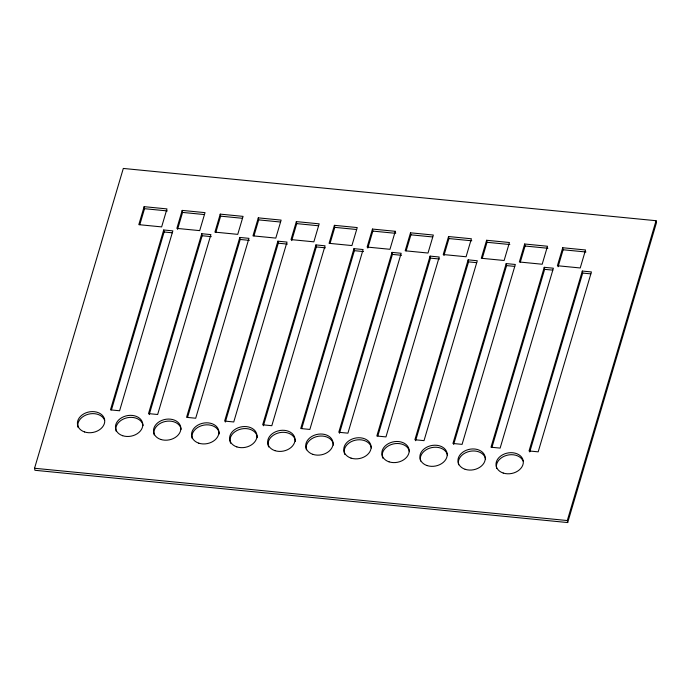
<?xml version="1.0" encoding="UTF-8"?>
<svg xmlns="http://www.w3.org/2000/svg" width="691" height="691" viewBox="0 0 691 691"><rect width="100%" height="100%" fill="white"/><g stroke="black" fill="none" stroke-linecap="round" stroke-linejoin="round"><path stroke-width="1.04" d="M34.55 468.265L123.309 168.44L656.061 220.714L656.45 222.735L567.691 522.56L34.939 470.286L34.55 468.265L567.302 520.539L567.691 522.56M144.134 206.669L138.813 224.653L161.642 226.898L166.972 208.907L144.134 206.669L144.531 208.691L139.798 224.679M163.715 229.982L110.465 409.875L119.595 410.765L172.854 230.872L163.715 229.982L164.113 232.003L111.467 409.823M182.191 210.401L176.861 228.393L199.699 230.63L205.02 212.638L182.191 210.401L182.579 212.422L177.552 229.412M201.772 233.713L148.513 413.607L157.652 414.505L210.902 234.612L201.772 233.713L202.161 235.735L149.213 414.591M220.248 214.132L214.918 232.124L237.747 234.361L243.077 216.378L220.248 214.132L220.636 216.153L215.903 232.141M239.82 237.445L186.57 417.338L195.7 418.236L248.959 238.343L239.82 237.445L240.218 239.466L187.572 417.295M258.296 217.864L252.975 235.856L275.804 238.101L281.133 220.109L258.296 217.864L258.693 219.885L253.96 235.881M277.877 241.176L224.627 421.069L233.757 421.968L287.007 242.075L277.877 241.176L278.274 243.197L225.318 422.063M296.353 221.604L291.023 239.587L313.861 241.833L319.182 223.841L296.353 221.604L296.741 223.625L291.714 240.615M315.934 244.916L262.675 424.81L271.813 425.699L325.064 245.806L315.934 244.916L316.323 246.937L263.375 425.794M334.401 225.335L329.08 243.327L351.909 245.564L357.238 227.572L334.401 225.335L334.798 227.356L330.065 243.344M353.982 248.648L300.732 428.541L309.862 429.439L363.12 249.546L353.982 248.648L354.379 250.669L301.734 428.498M372.458 229.066L367.128 247.058L389.966 249.296L395.287 231.312L372.458 229.066L372.846 231.088L367.819 248.078M392.039 252.379L338.78 432.272L347.918 433.171L401.169 253.277L392.039 252.379L392.428 254.4L339.48 433.266M410.514 232.807L405.185 250.79L428.014 253.036L433.343 235.044L410.514 232.807L410.903 234.828L406.17 250.816M430.096 256.119L376.837 436.012L385.967 436.902L439.226 257.009L430.096 256.119L430.484 258.132L377.839 435.961M448.563 236.538L443.242 254.53L466.071 256.767L471.4 238.775L448.563 236.538L448.96 238.559L443.924 255.549M468.144 259.851L414.894 439.744L424.024 440.642L477.282 260.749L468.144 259.851L468.541 261.872L415.593 440.728M486.619 240.269L481.29 258.261L504.128 260.498L509.448 242.515L486.619 240.269L487.008 242.291L482.275 258.279M506.201 263.582L452.942 443.475L462.08 444.373L515.331 264.48L506.201 263.582L506.589 265.603L453.642 444.46M524.668 244.001L519.347 261.993L542.176 264.238L547.505 246.246L524.668 244.001L525.065 246.022L520.332 262.019M544.249 267.313L490.999 447.207L500.129 448.105L553.387 268.212L544.249 267.313L544.646 269.335L492.001 447.163M562.724 247.741L557.404 265.724L580.233 267.97L585.553 249.978L562.724 247.741L563.122 249.762L558.086 266.752M582.306 271.053L529.047 450.947L538.185 451.836L591.436 271.943L582.306 271.053L582.694 273.075L529.747 451.931M567.302 520.539L656.061 220.714M144.531 208.691L167.36 210.928M182.579 212.422L204.381 214.556M220.636 216.153L242.429 218.296M258.693 219.885L280.486 222.027M296.741 223.625L318.534 225.758M334.798 227.356L356.591 229.498M372.846 231.088L394.647 233.23M410.903 234.828L432.696 236.961M448.96 238.559L471.789 240.796M487.008 242.291L509.846 244.536M525.065 246.022L547.894 248.268M563.122 249.762L585.951 251.999M164.113 232.003L172.232 232.798M202.161 235.735L211.299 236.633M240.218 239.466L249.347 240.364M278.274 243.197L287.404 244.096M316.323 246.937L325.461 247.827M354.379 250.669L363.509 251.567M392.428 254.4L401.566 255.299M430.484 258.132L439.614 259.03M468.541 261.872L476.66 262.666M506.589 265.603L514.709 266.398M544.646 269.335L552.765 270.138M582.694 273.075L590.814 273.869M395.287 231.312L395.684 233.333M382.805 458.185A13.785 10.434 -11 0 1 393.084 444.002A13.785 10.434 -11 0 1 409.469 451.707M344.757 454.445A13.785 10.434 -11 0 1 355.027 440.271A13.785 10.434 -11 0 1 371.421 447.975M306.407 449.85A13.785 10.434 -11 0 1 318.154 436.289A13.785 10.434 -11 0 1 333.459 445.142M268.644 446.982A13.785 10.434 -11 0 1 279.51 432.67A13.785 10.434 -11 0 1 295.403 441.411M458.617 464.784A13.785 10.434 -11 0 1 469.776 451.335A13.785 10.434 -11 0 1 485.583 459.178M420.569 461.052A13.785 10.434 -11 0 1 431.72 447.604A13.785 10.434 -11 0 1 447.526 455.438M78.083 427.444A13.785 10.434 -11 0 1 88.068 414.28A13.785 10.434 -11 0 1 104.557 420.076M116.14 431.184A13.785 10.434 -11 0 1 127.291 417.735A13.785 10.434 -11 0 1 143.097 425.57M154.188 434.915A13.785 10.434 -11 0 1 165.348 421.467A13.785 10.434 -11 0 1 181.154 429.301M192.245 438.647A13.785 10.434 -11 0 1 203.992 425.086A13.785 10.434 -11 0 1 219.297 433.939M230.595 443.242A13.785 10.434 -11 0 1 241.453 428.938A13.785 10.434 -11 0 1 257.346 437.679M496.674 468.524A13.785 10.434 -11 0 1 506.658 455.352A13.785 10.434 -11 0 1 523.139 461.156M389.05 461.838A13.785 10.434 -11 0 0 409.167 450.592A13.785 10.434 -11 0 0 388.282 443.7A13.785 10.434 -11 0 0 389.05 461.838M312.945 454.376A13.785 10.434 -11 0 0 333.062 443.121A13.785 10.434 -11 0 0 312.177 436.237A13.785 10.434 -11 0 0 312.945 454.376M351.002 458.107A13.785 10.434 -11 0 0 371.119 446.861A13.785 10.434 -11 0 0 350.225 439.968A13.785 10.434 -11 0 0 351.002 458.107M274.897 450.644A13.785 10.434 -11 0 0 295.014 439.39A13.785 10.434 -11 0 0 274.12 432.497A13.785 10.434 -11 0 0 274.897 450.644M465.164 469.31A13.785 10.434 -11 0 0 485.281 458.055A13.785 10.434 -11 0 0 464.387 451.171A13.785 10.434 -11 0 0 465.164 469.31M427.107 465.579A13.785 10.434 -11 0 0 447.224 454.324A13.785 10.434 -11 0 0 426.338 447.431A13.785 10.434 -11 0 0 427.107 465.579M84.63 431.97A13.785 10.434 -11 0 0 104.747 420.724A13.785 10.434 -11 0 0 83.853 413.831A13.785 10.434 -11 0 0 84.63 431.97M122.678 435.71A13.785 10.434 -11 0 0 142.795 424.455A13.785 10.434 -11 0 0 121.91 417.563A13.785 10.434 -11 0 0 122.678 435.71M160.735 439.441A13.785 10.434 -11 0 0 180.852 428.187A13.785 10.434 -11 0 0 159.958 421.294A13.785 10.434 -11 0 0 160.735 439.441M198.783 443.173A13.785 10.434 -11 0 0 218.9 431.918A13.785 10.434 -11 0 0 198.015 425.034A13.785 10.434 -11 0 0 198.783 443.173M236.84 446.904A13.785 10.434 -11 0 0 256.957 435.658A13.785 10.434 -11 0 0 236.063 428.765A13.785 10.434 -11 0 0 236.84 446.904M503.212 473.041A13.785 10.434 -11 0 0 523.329 461.795A13.785 10.434 -11 0 0 502.443 454.903A13.785 10.434 -11 0 0 503.212 473.041"/></g></svg>
